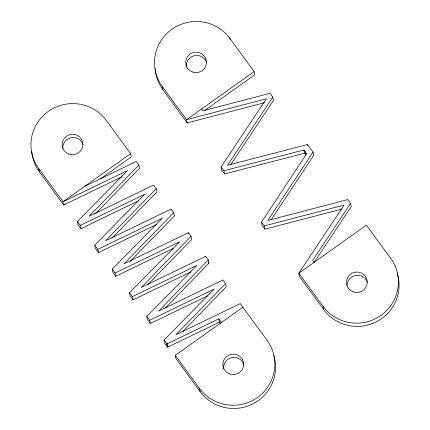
<?xml version="1.0" encoding="UTF-8"?>
<svg xmlns="http://www.w3.org/2000/svg" width="430" height="430" viewBox="0 0 430 430"><rect width="100%" height="100%" fill="white"/><g stroke="black" fill="none" stroke-linecap="round" stroke-linejoin="round"><path stroke-width="0.64" d="M342.178 208.985L264.923 229.185L262.144 225.384L261.478 222.143L306.644 153.816L303.854 149.995L223.879 170.726L221.095 166.926L266.385 98.787L186.534 119.664L162.25 86.451A41.602 40.877 -11.6 0 1 171.844 29.31A41.602 40.877 -11.6 0 1 229.851 38.361L254.141 71.579L254.802 74.82L204.476 110.623M201.622 108.935L203.008 110.832L270.029 93.305L272.808 97.105L227.513 165.26L307.488 144.528L313.051 152.139L267.879 220.466L347.752 199.584L350.531 203.385L351.197 206.626L313.921 262.708M271.137 219.789L313.717 155.38L313.051 152.139M230.405 165.152L273.475 100.351L272.808 97.105M350.531 203.385L312.519 260.575L313.905 262.472M84.388 186.545L136.288 161.444L138.917 165.045L89.209 216.215L153.575 185.083L156.208 188.684L156.869 191.925L111.961 238.161M95.449 213.721L139.583 168.286L138.917 165.045M156.208 188.684L105.683 240.698L171.102 209.055L173.736 212.651L174.403 215.892L130.268 261.327M173.736 212.651L124.028 263.821L188.394 232.695L191.022 236.29L191.689 239.531L148.022 284.488M191.022 236.29L141.314 287.46L205.68 256.334L208.308 259.93L208.975 263.176L165.308 308.127M208.308 259.93L158.6 311.1L222.966 279.973L225.6 283.569L226.261 286.815L182.594 331.767M166.969 343.93L218.865 318.829L219.526 322.07L167.63 347.171L166.969 343.93L167.775 343.097L166.727 343.597L167.388 346.838M225.6 283.569L175.892 334.739L240.252 303.612L267.089 340.307A41.602 40.877 -11.6 0 1 257.489 397.444A41.602 40.877 -11.6 0 1 199.482 388.392L175.284 355.298L242.885 307.208M138.836 200.649L80.953 228.642L78.093 224.729L77.427 221.488L127.516 170.559L63 201.761L63.667 205.002L122.152 176.719M156.971 224.326L98.481 252.614L95.379 248.368L94.713 245.127L144.802 194.199L80.286 225.401L80.953 228.642M173.655 248.255L115.772 276.254L112.907 272.341L112.241 269.094L162.33 218.166L97.814 249.368L98.481 252.614M190.941 271.894L133.058 299.893L130.193 295.98L129.527 292.733L179.622 241.805L115.106 273.007L115.772 276.254M207.625 295.829L150.344 323.532L147.485 319.619L146.818 316.373L196.908 265.444L132.392 296.646L133.058 299.893M167.63 347.171L164.771 343.258L164.104 340.012L214.194 289.084L149.678 320.285L150.344 323.532M130.602 153.671L63 201.761L38.711 168.549A41.602 40.877 -11.6 0 1 48.31 111.408A41.602 40.877 -11.6 0 1 106.312 120.459L130.602 153.671L131.268 156.912L100.276 178.961M65.269 203.863L63.667 205.002L39.377 171.79A41.602 40.877 -11.6 0 1 31.766 151.596M254.141 71.579L186.534 119.664L187.2 122.91L264.455 102.706M261.478 222.143L264.256 225.944L344.108 205.062L298.818 273.206L299.484 276.447L323.688 309.541A41.602 40.877 -11.6 0 0 376.105 321.946A41.602 40.877 -11.6 0 0 397.116 272.856M221.095 166.926L221.762 170.167L224.541 173.967L304.521 153.241L305.913 155.149L305.246 151.908M323.021 306.3L298.818 273.206L366.419 225.116L390.623 258.21A41.602 40.877 -11.6 0 1 381.023 315.351A41.602 40.877 -11.6 0 1 323.021 306.3L323.688 309.541M155.246 68.859A41.602 40.877 -11.6 0 0 162.911 89.693L187.2 122.91M208.222 262.144L208.975 263.176M218.865 318.829L221.493 322.425M219.526 322.07L220.654 323.613M77.427 221.488L80.286 225.401M94.713 245.127L97.814 249.368M112.241 269.094L115.106 273.007M129.527 292.733L132.392 296.646M146.818 316.373L149.678 320.285M164.104 340.012L166.727 343.597M273.77 355.562A41.602 40.877 -11.6 0 1 252.276 404.184A41.602 40.877 -11.6 0 1 200.149 391.639L175.951 358.539L175.284 355.298M307.488 144.528L307.756 145.829M303.854 149.995L304.521 153.241M229.851 38.361L230.114 39.662M264.256 225.944L264.923 229.185M223.879 170.726L224.541 173.967M205.68 256.334L205.943 257.629M162.25 86.451L162.911 89.693M188.394 232.695L188.657 233.99M199.482 388.392L200.149 391.639M38.711 168.549L39.377 171.79M62.834 148.818A10.401 10.218 -11.6 0 1 83.087 144.588M223.611 368.66A10.401 10.218 -11.6 0 1 243.858 364.43M186.437 67.252A10.401 10.218 -11.6 0 1 194.36 55.706A10.401 10.218 -11.6 0 1 206.62 62.49M347.096 285.498A10.401 10.218 -11.6 0 1 367.392 282.338M68.719 154.053A10.401 10.218 -11.6 0 0 82.791 142.905A10.401 10.218 -11.6 0 0 66.026 136.557A10.401 10.218 -11.6 0 0 68.719 154.053M229.496 373.896A10.401 10.218 -11.6 0 0 243.563 362.748A10.401 10.218 -11.6 0 0 226.803 356.4A10.401 10.218 -11.6 0 0 229.496 373.896M192.258 71.955A10.401 10.218 -11.6 0 0 206.325 60.807A10.401 10.218 -11.6 0 0 189.565 54.459A10.401 10.218 -11.6 0 0 192.258 71.955M353.03 291.803A10.401 10.218 -11.6 0 0 367.096 280.656A10.401 10.218 -11.6 0 0 350.337 274.308A10.401 10.218 -11.6 0 0 353.03 291.803"/></g></svg>
